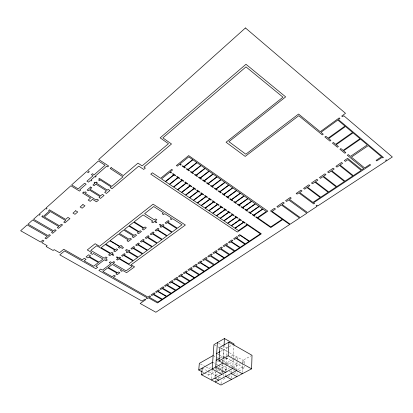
<?xml version="1.0" encoding="UTF-8"?>
<svg xmlns="http://www.w3.org/2000/svg" width="413" height="413" viewBox="0 0 413 413"><rect width="100%" height="100%" fill="white"/><g stroke="black" fill="none" stroke-linecap="round" stroke-linejoin="round"><path stroke-width="0.31" stroke-dasharray="2.06 1.55" d="M238.879 371.013L244.542 367.993L244.615 366.171M244.713 363.739L244.811 361.308L229.143 352.537M242.416 372.485L242.798 363.461M242.823 362.82L242.932 360.255L251.491 355.608M236.608 370.564L237.077 360.73M237.103 360.121L237.253 357.08L235.002 358.314M236.979 375.371L237.124 372.299M233.939 370.719L234.026 368.907M234.057 368.303L234.119 367.095L222.096 360.487M231.605 378.225L231.796 374.55M232.731 368.442L233.273 357.988M233.309 357.379L233.877 346.409M231.203 372.862L231.332 370.399M225.575 371.117L225.88 365.933M226.03 363.368L226.448 356.311M226.484 355.686L226.938 347.968L223.578 346.073M225.792 376.357L225.973 373.29M226.009 372.676L226.469 364.767M226.505 364.158L226.577 362.95M223.454 376.351L223.634 373.347M221.038 383.827L221.27 380.177M222.008 373.001L222.168 370.435M222.209 369.795L222.54 364.493M222.69 362.113L222.932 358.267M222.968 357.627L223.448 349.945L228.57 347.044M222.932 363.073L223.165 359.356M223.206 358.737L224.006 345.867M218.802 378.922L218.921 377.09M214.951 376.873L215.292 371.979M215.23 382.02L215.395 379.578M215.607 376.527L215.896 372.299M216.061 369.888L216.149 368.685M211.466 378.762L212.086 370.249M204.44 373.037L208.42 375.149L208.926 368.535L211.859 366.904M220.49 351.396L223.779 349.532M229.112 346.734L232.374 344.891M220.052 358.107L223.361 356.259L225.519 357.451M222.767 360.854L229.039 357.374M231.187 356.187L233.433 354.943M218.343 367.477L223.831 364.457M224.383 364.158L234.439 358.623M208.42 375.149L215.333 371.364M216.443 370.755L225.875 365.593M226.309 365.355L233.087 361.643M215.689 375.309L230.996 366.997M231.528 366.708L236.928 363.776M233.02 367.689L240.309 363.745M242.56 362.526L244.811 361.308M242.648 366.94L237.243 369.841L233.603 367.849M223.268 379.356L226.035 377.874M228.25 376.692L231.569 374.921M233.784 373.739L238.316 371.318M202.737 372.134L203.872 372.733M202.189 368.097L206.743 370.528M209.019 371.746L216.773 375.887M218.797 376.966L221.383 378.349M200.455 363.987L205.54 366.713M206.102 367.018L208.926 368.535M215.059 368.102L223.67 372.748M212.649 362.247L217.728 365.009M218.291 365.314L227.274 370.198M229.303 371.302L231.894 372.712M217.269 360.854L218.348 361.447M213.134 355.562L215.937 357.1M216.495 357.41L218.178 358.329M217.728 354.158L219.334 355.046M219.871 355.345L224.687 358.009M225.224 358.308L226.298 358.897M226.061 357.751L244.542 367.993M220.991 347.973L228.869 352.382M214.492 344.932L217.29 346.497M217.852 346.812L220.093 348.066M220.65 348.376L223.448 349.945M218.534 343.234L223.02 345.758"/><path stroke-width="0.62" d="M202.189 368.097L201.627 374.839L220.965 385.045L251.584 368.84L252.023 355.314L228.921 342.176L219.866 347.343L218.967 360.9L242.364 373.719M233.939 345.185L234.001 343.967L224.46 338.531L213.934 344.618L212.158 369.026L221.931 374.281M218.967 360.9L228.141 355.794L228.921 342.176M224.042 345.258L224.46 338.531M217.414 342.604L215.72 367.059L225.503 372.35M202.169 371.829L198.756 370.017L199.329 363.383L213.134 355.562M216.655 353.569L219.943 351.706M198.756 370.017L212.649 362.247M216.19 360.265L219.499 358.417M201.627 374.839L222.932 363.073M211.373 379.986L232.731 368.442M215.23 382.02L236.608 370.564M214.868 378.096L218.725 380.146M225.792 376.357L231.543 379.449M231.166 373.476L236.923 376.599M228.141 355.794L251.584 368.84M245.456 27.955L98.717 159.506L108.655 166L107.669 166.867L106.631 166.191L95.372 176.088L96.162 176.594L95.64 177.053L94.851 176.547L91.123 179.825L91.831 180.274L90.974 181.028L90.266 180.579L88.485 182.143L86.936 181.168L93.116 175.711L91.438 174.642L92.481 173.713L94.164 174.787L105.01 165.215L98.439 160.931L87.623 170.61L89.316 171.689L88.268 172.624L86.58 171.545L71.666 184.89L78.15 188.911L84.598 183.227L86.152 184.198L79.843 189.743L80.55 190.181L79.492 191.105L70.866 185.767L46.163 207.868L47.02 208.374L46.23 209.076L45.415 208.591L39.338 214.032L40.149 214.507L39.369 215.204L38.554 214.729L33.515 219.241L53.607 230.846L54.97 229.68L56.163 230.366L52.735 233.288L51.548 232.607L52.75 231.579L32.668 220L28.012 224.166L48.032 235.611L49.224 234.594L50.412 235.271L46.199 238.864L45.012 238.193L47.19 236.334L27.175 224.915L20.65 230.748L40.577 241.982L42.73 240.144L43.912 240.815L41.759 242.648L47.17 245.694L46.158 246.546L53.148 250.479L54.165 249.638L59.57 252.684L63.741 249.266L82.306 259.813L84.237 258.295L86.059 259.328L84.123 260.846L93.601 266.23L98.439 262.523L88.934 257.077L87.871 257.908L86.054 256.871L88.718 254.769L90.545 255.817L89.476 256.654L98.981 262.105L102.976 259.044L93.457 253.541L92.378 254.382L90.555 253.329L91.64 252.477L87.267 249.948L95.119 243.722L99.507 246.293L153.094 204.177L185.36 225.018L131.091 264.805L134.586 266.855L126.595 272.673L122.852 270.51L121.752 271.32L120.488 270.592L121.577 269.787L112.331 264.444L108.314 267.464L117.545 272.756L118.629 271.96L119.889 272.683L117.184 274.671L115.924 273.948L117.003 273.158L107.772 267.872L102.914 271.517L112.124 276.746L114.081 275.306L115.341 276.023L113.379 277.459L147.921 297.081L149.645 295.904L150.549 296.42L149.284 297.277L157.849 302.146L161.798 299.513L153.223 294.603L151.953 295.465L151.055 294.949L154.132 292.853L155.035 293.375L153.76 294.237L162.335 299.151L166.331 296.493L157.74 291.537L156.46 292.409L155.556 291.888L158.489 289.895L159.392 290.416L158.102 291.289L166.692 296.25L170.729 293.56L162.123 288.558L160.827 289.441L159.924 288.914L163.068 286.777L163.976 287.303L162.67 288.191L171.276 293.199L175.355 290.478L166.738 285.429L165.427 286.317L164.524 285.791L167.714 283.617L168.623 284.149L167.306 285.042L175.923 290.102L180.047 287.355L171.416 282.255L170.089 283.153L169.185 282.621L172.211 280.561L173.119 281.098L171.787 282.002L180.419 287.107L184.585 284.33L175.943 279.183L174.601 280.091L173.697 279.549L176.971 277.324L177.879 277.872L176.532 278.78L185.174 283.938L189.386 281.134L180.734 275.93L179.376 276.849L178.468 276.307L181.751 274.072L182.665 274.619L181.302 275.543L189.959 280.752L194.218 277.913L185.551 272.663L184.177 273.592L183.269 273.039L186.397 270.913L187.306 271.47L185.933 272.399L194.6 277.66L198.906 274.795L190.228 269.488L188.839 270.427L187.93 269.87L191.286 267.588L192.2 268.151L190.806 269.09L199.489 274.402L203.841 271.506L195.148 266.148L193.749 267.097L192.835 266.535L196.242 264.217L197.161 264.779L195.752 265.735L204.445 271.104L208.844 268.171L200.14 262.756L198.725 263.716L197.812 263.148L201.043 260.954L201.962 261.522L200.537 262.487L209.241 267.908L213.691 264.945L204.977 259.478L203.547 260.448L202.628 259.875L206.185 257.454L207.099 258.032L205.664 259.008L214.378 264.485L218.875 261.486L210.15 255.962L208.704 256.948L207.785 256.365L211.296 253.98L212.215 254.563L210.759 255.549L219.489 261.083L224.037 258.048L215.302 252.467L213.836 253.463L212.917 252.875L216.262 250.603L217.181 251.192L215.71 252.188L224.445 257.774L229.045 254.713L220.299 249.075L218.818 250.082L217.899 249.488L221.492 247.046L222.411 247.64L220.924 248.652L229.669 254.294L234.321 251.197L225.565 245.503L224.068 246.515L223.149 245.921L226.794 243.438L227.718 244.042L226.21 245.064L234.971 250.768L239.674 247.63L230.908 241.873L229.396 242.901L228.472 242.297L231.93 239.948L232.855 240.552L231.332 241.584L240.103 247.351L244.857 244.181L236.081 238.363L234.553 239.401L233.629 238.791L236.861 236.597L237.78 237.212L236.587 238.022L245.363 243.846L249.101 241.352L240.32 235.487L239.117 236.303L238.193 235.689L239.726 234.646L249.431 241.13L260.397 233.825L247.506 225.044L237.294 232.039L150.76 174.141L152.392 172.799L160.605 178.313L171.663 169.366L172.557 169.975L170.316 171.782L171.555 172.624L171.101 172.995L169.862 172.149L161.493 178.906L165.329 181.483L173.708 174.771L172.474 173.93L172.928 173.563L175.67 175.432L175.21 175.793L173.981 174.957L165.603 181.663L169.413 184.224L177.802 177.559L176.573 176.723L177.032 176.361L179.753 178.215L179.294 178.576L178.07 177.745L169.681 184.404L173.465 186.944L181.865 180.331L180.651 179.5L181.111 179.139L183.811 180.982L183.351 181.343L182.138 180.512L173.734 187.125L177.497 189.644L185.907 183.083L184.699 182.257L185.158 181.901L187.838 183.728L187.378 184.084L186.175 183.264L177.76 189.825L181.498 192.334L189.918 185.814L188.715 184.998L189.175 184.642L191.844 186.459L191.384 186.81L190.186 185.995L181.761 192.51L185.473 194.998L193.904 188.529L192.711 187.719L193.17 187.363L195.819 189.169L195.359 189.521L194.167 188.71L185.736 195.179L189.422 197.646L197.863 191.224L196.676 190.419L197.135 190.068L199.768 191.859L199.309 192.21L198.126 191.405L189.681 197.827L193.341 200.279L201.792 193.904L200.615 193.103L201.079 192.752L203.692 194.533L203.227 194.884L202.055 194.084L193.604 200.455L197.238 202.897L205.7 196.567L204.533 195.767L204.993 195.421L207.589 197.192L207.125 197.538L205.958 196.743L197.502 203.072L201.11 205.493L209.582 199.211L208.42 198.416L208.88 198.075L211.461 199.83L210.997 200.176L209.84 199.386L201.368 205.669L204.956 208.075L213.438 201.833L212.282 201.048L212.747 200.708L215.307 202.453L214.843 202.793L213.691 202.009L205.215 208.245L208.782 210.64L217.264 204.445L216.118 203.666L216.582 203.325L219.127 205.06L218.663 205.395L217.522 204.616L209.035 210.811L212.576 213.185L221.069 207.037L219.933 206.263L220.397 205.922L222.922 207.646L222.457 207.982L221.322 207.207L212.829 213.356L216.35 215.72L224.853 209.613L223.717 208.839L224.182 208.508L226.696 210.217L226.231 210.553L225.1 209.783L216.598 215.885L220.098 218.234L228.606 212.168L227.48 211.404L227.945 211.074L230.444 212.772L229.979 213.103L228.854 212.339L220.346 218.4L223.82 220.733L232.338 214.714L231.218 213.949L231.688 213.619L234.166 215.312L233.701 215.638L232.586 214.879L224.068 220.898L227.522 223.216L236.045 217.238L234.935 216.479L235.4 216.154L237.862 217.832L237.398 218.157L236.293 217.403L227.769 223.381L231.197 225.684L239.726 219.747L238.626 218.993L239.091 218.673L241.538 220.341L241.073 220.661L239.974 219.912L231.445 225.849L234.852 228.136L243.386 222.24L242.292 221.492L242.756 221.172L245.188 222.829L244.723 223.149L243.629 222.406L235.095 228.296L238.482 230.573L247.026 224.718L245.936 223.975L246.401 223.655L261.336 233.835L157.492 302.946L148.474 297.825L147.219 298.682L146.316 298.171L146.992 297.711L98.883 270.438L100.684 269.075L102.455 270.087L111.009 263.644L109.228 262.616L110.364 261.754L112.145 262.787L113.756 261.579L114.706 262.131L113.1 263.339L126.094 270.861L132.134 266.457L119.104 258.827L117.478 260.051L116.523 259.493L118.139 258.275L116.352 257.227L116.894 256.819L118.681 257.867L119.677 257.118L120.632 257.676L119.522 258.512L128.81 263.948L132.96 260.892L123.657 255.404L122.542 256.246L121.582 255.683L124.282 253.644L125.242 254.212L124.122 255.058L133.425 260.551L137.622 257.459L128.304 251.915L127.173 252.766L126.213 252.193L127.307 251.367L125.516 250.304L126.6 249.483L128.391 250.552L128.985 250.108L129.945 250.681L128.81 251.532L138.133 257.087L142.377 253.959L133.038 248.358L131.897 249.215L130.936 248.641L133.698 246.556L134.659 247.139L133.513 248.001L142.852 253.608L147.147 250.448L137.792 244.785L136.636 245.652L135.671 245.074L138.407 243.014L139.372 243.598L138.21 244.47L147.565 250.139L151.907 246.938L142.537 241.218L141.365 242.095L140.405 241.512L143.228 239.38L144.194 239.974L143.022 240.856L152.397 246.582L156.79 243.35L147.4 237.563L146.217 238.456L145.247 237.862L148.153 235.673L149.119 236.272L147.931 237.165L157.322 242.952L161.767 239.685L152.361 233.835L151.163 234.739L150.193 234.135L153.089 231.956L154.059 232.56L152.856 233.464L162.263 239.313L166.759 236.004L157.338 230.098L156.124 231.006L155.154 230.397L157.967 228.286L158.938 228.895L157.72 229.809L167.146 235.72L171.694 232.374L162.252 226.401L161.029 227.32L160.058 226.711L161.189 225.859L159.372 224.708L159.976 224.254L161.793 225.405L163.021 224.476L163.992 225.095L162.763 226.019L172.206 231.998L176.805 228.606L167.353 222.571L166.109 223.505L165.138 222.886L168.179 220.594L169.154 221.218L167.91 222.153L177.363 228.198L182.025 224.765L172.551 218.663L171.297 219.608L170.321 218.983L171.576 218.038L164.777 213.655L163.527 214.615L162.242 213.789L163.491 212.829L153.724 206.536L144.612 213.666L154.348 219.835L155.577 218.895L156.857 219.711L155.02 221.115L156.847 222.277L156.248 222.731L154.416 221.575L152.836 222.783L151.556 221.972L152.779 221.038L143.048 214.889L134.163 221.843L143.858 227.873L145.056 226.954L146.336 227.749L143.471 229.938L142.191 229.148L143.388 228.234L133.693 222.209L129.295 225.653L138.974 231.616L140.157 230.707L141.432 231.497L138.577 233.675L137.302 232.896L138.484 231.992L128.81 226.035L124.463 229.432L134.122 235.333L135.294 234.439L136.564 235.214L133.466 237.583L132.191 236.809L133.358 235.916L123.704 230.026L119.414 233.386L129.047 239.22L130.203 238.332L131.473 239.106L128.309 241.522L127.044 240.758L128.19 239.876L118.562 234.052L110.188 240.603L119.78 246.318L120.911 245.456L122.176 246.21L121.706 246.566L123.513 247.645L122.434 248.466L120.627 247.392L119.641 248.146L118.381 247.397L119.507 246.535L109.91 240.82L105.764 244.068L115.341 249.726L116.456 248.869L117.72 249.617L114.984 251.703L113.725 250.959L114.84 250.108L105.263 244.455L101.164 247.666L110.72 253.262L111.825 252.415L113.085 253.154L112.021 253.969L113.823 255.022L113.286 255.43L111.484 254.377L109.873 255.611L108.588 254.862L110.204 253.623L96.709 245.725L90.772 250.412L104.226 258.202L105.826 256.974L107.112 257.722L105.511 258.946L107.303 259.983L106.167 260.846L104.375 259.813L95.847 266.328L97.633 267.345L95.842 268.708L64.567 250.975L59.802 254.867L142.031 301.087L144.927 299.115L145.825 299.621L140.157 303.472L155.866 312.254L289.663 224.512L282.729 219.602L270.778 227.553L255.823 217.186L256.297 216.856L257.387 217.615L266.282 211.518L262.88 209.117L253.99 215.256L255.084 216.014L254.609 216.345L252.173 214.652L252.648 214.326L253.747 215.085L262.632 208.947L259.209 206.531L250.324 212.71L251.424 213.475L250.949 213.805L248.497 212.106L248.972 211.776L250.077 212.54L258.961 206.361L255.513 203.929L246.633 210.15L247.743 210.924L247.268 211.255L244.801 209.546L245.276 209.21L246.385 209.98L255.265 203.754L251.796 201.307L242.921 207.574L244.037 208.348L243.562 208.684L241.078 206.965L241.553 206.629L242.674 207.403L251.543 201.131L248.048 198.668L239.184 204.982L240.309 205.762L239.834 206.097L237.33 204.368L237.805 204.027L238.936 204.812L247.8 198.493L244.279 196.01L235.42 202.375L236.551 203.16L236.076 203.495L233.562 201.75L234.037 201.41L235.167 202.2L244.026 195.834L240.485 193.336L231.636 199.747L232.772 200.537L232.297 200.878L229.767 199.123L230.237 198.777L231.383 199.567L240.232 193.16L236.67 190.646L227.821 197.099L228.967 197.894L228.497 198.24L225.947 196.474L226.417 196.129L227.568 196.924L236.412 190.465L232.824 187.936L223.985 194.435L225.137 195.241L224.667 195.586L222.101 193.805L222.571 193.46L223.727 194.26L232.565 187.755L228.952 185.21L220.124 191.756L221.285 192.561L220.81 192.912L218.224 191.121L218.699 190.77L219.866 191.58L228.694 185.024L225.054 182.463L216.231 189.061L217.403 189.872L216.928 190.223L214.326 188.421L214.801 188.065L215.973 188.88L224.796 182.278L221.131 179.696L212.318 186.346L213.495 187.161L213.025 187.512L210.403 185.7L210.878 185.344L212.055 186.16L220.867 179.51L217.181 176.914L208.374 183.609L209.561 184.43L209.092 184.787L206.454 182.959L206.923 182.603L208.111 183.424L216.918 176.728L213.206 174.11L204.409 180.858L205.602 181.684L205.132 182.045L202.478 180.202L202.948 179.841L204.141 180.672L212.938 173.919L209.2 171.287L200.413 178.086L201.616 178.917L201.146 179.278L198.472 177.425L198.942 177.063L200.145 177.9L208.932 171.096L205.168 168.447L196.392 175.293L197.6 176.134L197.13 176.496L194.44 174.632L194.91 174.265L196.123 175.107L204.9 168.256L201.11 165.582L192.344 172.484L193.558 173.331L193.093 173.697L190.383 171.818L190.852 171.447L192.071 172.293L200.837 165.391L197.022 162.701L188.266 169.655L189.49 170.507L189.025 170.879L186.294 168.984L186.764 168.612L187.992 169.464L196.748 162.51L192.907 159.8L184.162 166.806L185.396 167.663L184.926 168.034L182.179 166.134L182.649 165.758L183.883 166.615L192.634 159.609L188.762 156.883L180.027 163.94L181.271 164.802L180.801 165.179L179.557 164.317L177.285 166.155L176.392 165.536L188.674 155.598L267.825 211.136L257.872 217.95L270.783 226.907L282.255 219.267L270.53 210.966L274.454 208.291L275.476 209.019L272.043 211.358L290.148 224.192L299.544 218.033L281.413 204.972L277.939 207.336L276.916 206.608L283.21 202.308L284.232 203.051L282.11 204.497L300.241 217.574L306.885 213.216L288.744 199.98L286.601 201.436L285.579 200.692L290.334 197.445L291.237 198.106L289.456 199.319L307.602 212.581L317.039 206.392L316.105 205.695L316.916 205.163L317.85 205.86L386.413 160.884L385.618 160.218L386.207 159.831L387.002 160.497L392.35 156.992L343.786 115.733L342.449 116.709L341.706 116.079L345.495 113.317L245.456 27.955M42.565 215.916L41.78 216.608L58.708 226.479L57.33 227.661L58.522 228.353L62.559 224.909L61.367 224.213L59.503 225.803L44.33 216.944L50.427 211.554L65.652 220.547L63.767 222.158L64.965 222.86L69.947 218.611L67.938 217.419L65.641 219.386L49.441 209.804L48.651 210.506L49.467 210.986L43.375 216.386L42.565 215.916M111.133 167.621L110.147 168.483L122.986 176.857L111.82 186.33L99.419 178.406L98.717 179.015L99.507 179.521L98.686 180.233L99.301 180.626L100.122 179.913L111.118 186.929L110.292 187.626L112.016 188.726L138.763 166.119L143.729 169.438L145.355 168.081L143.93 167.126L171.509 143.987L162.882 137.901L245.993 66.885L282.998 97.205L226.056 142.242L245.193 156.408L298.754 115.723L322.31 134.901L323.281 134.194L320.973 132.315L337.839 120.054L344.994 126.068L328.123 138.149L325.836 136.28L324.861 136.977L329.935 141.107L330.906 140.415L328.629 138.561L345.5 126.497L352.552 132.423L335.681 144.307L333.425 142.47L332.45 143.156L337.452 147.229L338.423 146.548L336.177 144.715L353.053 132.841L360.002 138.685L343.126 150.384L340.906 148.572L339.93 149.248L344.86 153.264L345.831 152.593L343.621 150.786L360.492 139.098L367.343 144.855L350.472 156.377L348.278 154.586L347.307 155.257L363.672 168.581L361.793 169.831L347.617 158.324L344.354 160.554L345.382 161.385L347.932 159.645L361.199 170.393L353.301 175.628L340.033 165.024L342.563 163.305L341.536 162.479L335.939 166.3L336.967 167.12L339.476 165.406L352.743 176L344.969 181.152L331.706 170.703L334.189 169.01L333.162 168.199L327.654 171.958L328.681 172.763L331.154 171.08L344.421 181.513L336.771 186.583L323.508 176.289L325.95 174.622L324.923 173.821L319.507 177.523L320.534 178.313L322.966 176.661L336.228 186.944L328.702 191.931L315.439 181.787L317.845 180.145L316.817 179.356L311.485 183L312.512 183.78L314.907 182.148L328.165 192.288L320.751 197.197L307.499 187.197L309.869 185.582L308.841 184.807L303.591 188.39L304.618 189.159L306.973 187.554L320.23 197.543L312.93 202.38L299.683 192.525L302.017 190.935L300.989 190.166L296.167 193.46L297.071 194.131L298.883 192.897L313.751 203.95L314.561 203.413L313.622 202.711L370.626 164.983L369.95 164.426L364.648 167.936L351.38 157.116L368.246 145.619L381.509 156.764L376.088 160.352L376.764 160.92L382.185 157.332L382.846 157.89L383.44 157.498L338.433 119.625L339.935 118.531L339.192 117.906L320.23 131.706L298.568 114.04L245.818 154.209L228.926 141.664L285.672 96.89L245.978 64.273L160.151 137.854L168.473 143.709L142.113 165.907L137.973 163.125L123.317 175.577L111.133 167.621M83.607 192.076L82.548 193L90.612 197.997L88.175 200.083L90.21 201.332L92.512 199.365L96.508 201.838L98.547 200.114L97.024 199.169L96.043 200L85.315 193.346L86.291 192.494L85.14 191.782L84.304 192.51L83.607 192.076M94.907 182.221L94.05 182.974L94.753 183.418L92.966 184.972L94.123 185.695L95.904 184.146L106.497 190.847L104.701 192.37L106.425 193.454L109.904 190.512L108.18 189.417L107.359 190.114L96.384 183.155L97.2 182.448L96.585 182.061L95.77 182.768L94.907 182.221M90.623 187.012L87.138 190.047L88.284 190.765L89.27 189.908L100.023 196.629L99.032 197.471L100.555 198.416L104.066 195.447L102.347 194.368L100.571 195.876L90.008 189.268L91.774 187.734L90.623 187.012M75.724 210.749L72.972 213.103L74.99 214.311L77.742 211.967L75.724 210.749M82.936 204.569L80.132 206.97L82.156 208.198L84.964 205.808L82.936 204.569"/></g></svg>
